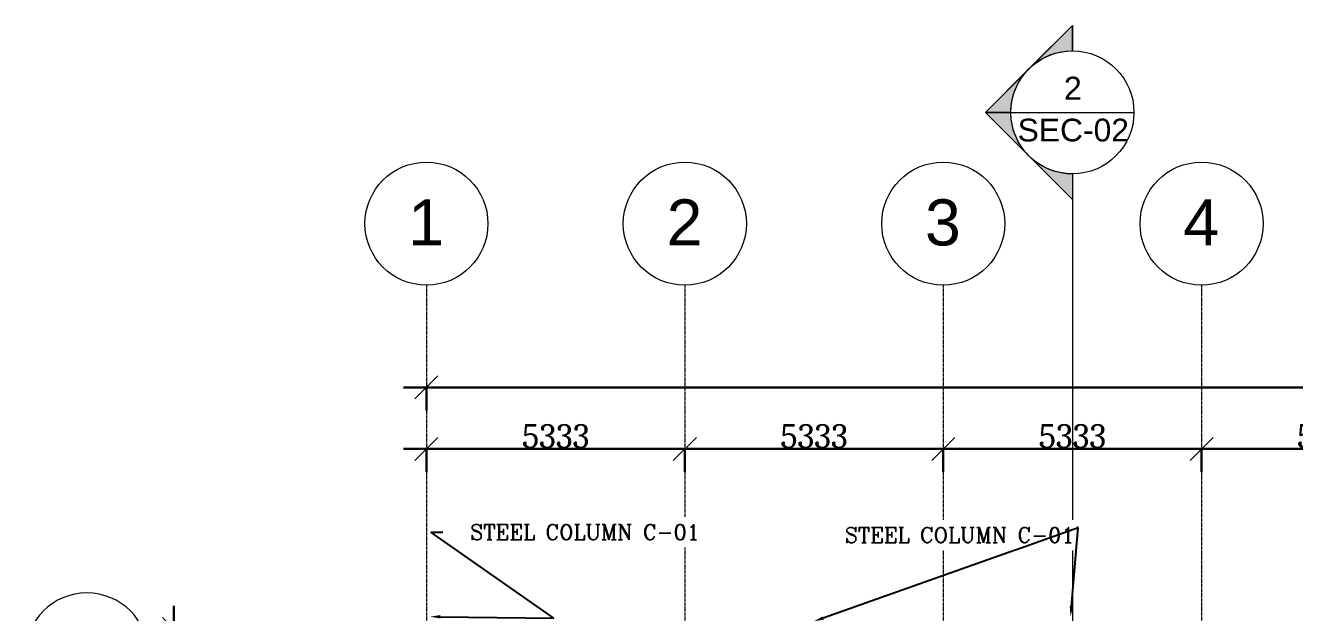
# Model space of a CAD drawing. Header units: millimetres. Extents: x -388065 to 2372687422, y -192755 to 667797.
# Drawn here: x 94782 to 120981, y -35191 to -23068 of the extents above; entities that cross this region are included whole.
import ezdxf
from ezdxf import colors
from ezdxf.entities.mleader import LeaderData, LeaderLine
from ezdxf.math import Vec2, Vec3

# ---------------------------------------------------------------- set-up
doc = ezdxf.new("R2010")
doc.units = ezdxf.units.MM
doc.linetypes.add('Grid Line 1_2_', pattern=[22.225, 12.7, -3.175, 3.175, -3.175])
for name, color, linetype, lineweight in [('A-ANNO-DIMS', 211, 'Continuous', 9), ('BEAMS', 6, 'Continuous', 30), ('G-ANNO-SYMB', 111, 'Continuous', 9), ('S-GRID', 1, 'Continuous', 9), ('S-GRID-IDEN', 1, 'Continuous', 9)]:
    doc.layers.add(name, color=color, linetype=linetype, lineweight=lineweight)
doc.styles.add('Arial', font='arial.ttf', dxfattribs={"height": 635})
doc.styles.add('Arial_1', font='arial.ttf', dxfattribs={"height": 476.25})
doc.styles.add('Cambria_1', font='Cambria.ttf', dxfattribs={"height": 500})
doc.styles.add('ROMANC', font='romanc', dxfattribs={"height": 0.3})
doc.dimstyles.new('Linear_-_Cambria_2_5mm', dxfattribs={"dimscale": 304.8, "dimtxt": 500, "dimasz": 1.5625, "dimexe": 1.5625, "dimexo": 1.041667, "dimgap": 0, "dimtad": 1, "dimdec": 0, "dimzin": 0, "dimdsep": 46, "dimtxsty": 'Cambria_1', "dimblk1": 'OBLIQUE', "dimblk2": 'OBLIQUE', "dimsah": 1, "dimcen": 0.09, "dimdle": 1.5625, "dimazin": 0, "dimtfac": 1, "dimtdec": 0, "dimtix": 1, "dimtmove": 0, "dimatfit": 3, "dimfxl": 1, "dimtvp": 1, "dimtolj": 1, "dimtzin": 0, "dimarcsym": 2})

# ---------------------------------------------------------------- blocks, each defined once
blk = doc.blocks.new('Grid - Grid Head - Circle-14747-Furniture Plan')
at = {"layer": 'S-GRID-IDEN'}
blk.add_circle((0, 0), 6.35, dxfattribs=at)
blk = doc.blocks.new('_OBLIQUE')
at = {"color": 0, "linetype": 'ByBlock'}
blk.add_line((-0.5, -0.5), (0.5, 0.5), dxfattribs=at)
blk = doc.blocks.new('*D463')
at = {"layer": 'A-ANNO-DIMS', "color": 0, "lineweight": -2, "transparency": 16777216}
for p, q in [((98409, 13532), (104695, 13532)), ((98885, 13552), (98885, 13056)), ((104218, 13552), (104218, 13056))]:
    blk.add_line(p, q, dxfattribs=at)
at = {"layer": 'Defpoints', "color": 0, "transparency": 16777216}
for p in [(98885, 13869), (104218, 13869), (104218, 13532)]:
    blk.add_point(p, dxfattribs=at)
at = {"layer": 'A-ANNO-DIMS', "color": 0, "lineweight": -2, "transparency": 16777216, "xscale": 476.2499999999999, "yscale": 476.2499999999999, "zscale": 476.2499999999999, "rotation": 180}
blk.add_blockref('_OBLIQUE', (98885, 13532), dxfattribs=at)
at = {"layer": 'A-ANNO-DIMS', "color": 0, "lineweight": -2, "transparency": 16777216, "xscale": 476.2499999999999, "yscale": 476.2499999999999, "zscale": 476.2499999999999}
blk.add_blockref('_OBLIQUE', (104218, 13532), dxfattribs=at)
at = {"layer": 'A-ANNO-DIMS', "color": 0, "transparency": 16777216, "insert": (101552, 13794), "char_height": 500, "width": 1558.03, "attachment_point": 5, "style": 'Cambria_1'}
blk.add_mtext('\\A1;5333', dxfattribs=at)
blk = doc.blocks.new('*D464')
at = {"layer": 'A-ANNO-DIMS', "color": 0, "lineweight": -2, "transparency": 16777216}
for p, q in [((103742, 13532), (110028, 13532)), ((104218, 13552), (104218, 13056)), ((109552, 13552), (109552, 13056))]:
    blk.add_line(p, q, dxfattribs=at)
at = {"layer": 'Defpoints', "color": 0, "transparency": 16777216}
for p in [(104218, 13869), (109552, 13869), (109552, 13532)]:
    blk.add_point(p, dxfattribs=at)
at = {"layer": 'A-ANNO-DIMS', "color": 0, "lineweight": -2, "transparency": 16777216, "xscale": 476.2499999999999, "yscale": 476.2499999999999, "zscale": 476.2499999999999, "rotation": 180}
blk.add_blockref('_OBLIQUE', (104218, 13532), dxfattribs=at)
at = {"layer": 'A-ANNO-DIMS', "color": 0, "lineweight": -2, "transparency": 16777216, "xscale": 476.2499999999999, "yscale": 476.2499999999999, "zscale": 476.2499999999999}
blk.add_blockref('_OBLIQUE', (109552, 13532), dxfattribs=at)
at = {"layer": 'A-ANNO-DIMS', "color": 0, "transparency": 16777216, "insert": (106885, 13794), "char_height": 500, "width": 1558.03, "attachment_point": 5, "style": 'Cambria_1'}
blk.add_mtext('\\A1;5333', dxfattribs=at)
blk = doc.blocks.new('*D465')
at = {"layer": 'A-ANNO-DIMS', "color": 0, "lineweight": -2, "transparency": 16777216}
for p, q in [((109075, 13532), (115361, 13532)), ((109552, 13552), (109552, 13056)), ((114885, 13552), (114885, 13056))]:
    blk.add_line(p, q, dxfattribs=at)
at = {"layer": 'Defpoints', "color": 0, "transparency": 16777216}
for p in [(109552, 13869), (114885, 13869), (114885, 13532)]:
    blk.add_point(p, dxfattribs=at)
at = {"layer": 'A-ANNO-DIMS', "color": 0, "lineweight": -2, "transparency": 16777216, "xscale": 476.2499999999999, "yscale": 476.2499999999999, "zscale": 476.2499999999999, "rotation": 180}
blk.add_blockref('_OBLIQUE', (109552, 13532), dxfattribs=at)
at = {"layer": 'A-ANNO-DIMS', "color": 0, "lineweight": -2, "transparency": 16777216, "xscale": 476.2499999999999, "yscale": 476.2499999999999, "zscale": 476.2499999999999}
blk.add_blockref('_OBLIQUE', (114885, 13532), dxfattribs=at)
at = {"layer": 'A-ANNO-DIMS', "color": 0, "transparency": 16777216, "insert": (112218, 13794), "char_height": 500, "width": 1558.03, "attachment_point": 5, "style": 'Cambria_1'}
blk.add_mtext('\\A1;5333', dxfattribs=at)
blk = doc.blocks.new('*D466')
at = {"layer": 'A-ANNO-DIMS', "color": 0, "lineweight": -2, "transparency": 16777216}
for p, q in [((114409, 13532), (120695, 13532)), ((114885, 13552), (114885, 13056)), ((120218, 13552), (120218, 13056))]:
    blk.add_line(p, q, dxfattribs=at)
at = {"layer": 'Defpoints', "color": 0, "transparency": 16777216}
for p in [(114885, 13869), (120218, 13869), (120218, 13532)]:
    blk.add_point(p, dxfattribs=at)
at = {"layer": 'A-ANNO-DIMS', "color": 0, "lineweight": -2, "transparency": 16777216, "xscale": 476.2499999999999, "yscale": 476.2499999999999, "zscale": 476.2499999999999, "rotation": 180}
blk.add_blockref('_OBLIQUE', (114885, 13532), dxfattribs=at)
at = {"layer": 'A-ANNO-DIMS', "color": 0, "lineweight": -2, "transparency": 16777216, "xscale": 476.2499999999999, "yscale": 476.2499999999999, "zscale": 476.2499999999999}
blk.add_blockref('_OBLIQUE', (120218, 13532), dxfattribs=at)
at = {"layer": 'A-ANNO-DIMS', "color": 0, "transparency": 16777216, "insert": (117552, 13794), "char_height": 500, "width": 1558.03, "attachment_point": 5, "style": 'Cambria_1'}
blk.add_mtext('\\A1;5333', dxfattribs=at)
blk = doc.blocks.new('*D472')
at = {"layer": 'A-ANNO-DIMS', "color": 0, "lineweight": -2, "transparency": 16777216}
for p, q in [((98409, 14802), (147361, 14802)), ((98885, 14822), (98885, 14326)), ((146885, 14822), (146885, 14326))]:
    blk.add_line(p, q, dxfattribs=at)
at = {"layer": 'Defpoints', "color": 0, "transparency": 16777216}
for p in [(98885, 15139), (146885, 15139), (146885, 14802)]:
    blk.add_point(p, dxfattribs=at)
at = {"layer": 'A-ANNO-DIMS', "color": 0, "lineweight": -2, "transparency": 16777216, "xscale": 476.2499999999999, "yscale": 476.2499999999999, "zscale": 476.2499999999999, "rotation": 180}
blk.add_blockref('_OBLIQUE', (98885, 14802), dxfattribs=at)
at = {"layer": 'A-ANNO-DIMS', "color": 0, "lineweight": -2, "transparency": 16777216, "xscale": 476.2499999999999, "yscale": 476.2499999999999, "zscale": 476.2499999999999}
blk.add_blockref('_OBLIQUE', (146885, 14802), dxfattribs=at)
at = {"layer": 'A-ANNO-DIMS', "color": 0, "transparency": 16777216, "insert": (122885, 15055), "char_height": 500, "width": 2021.5, "attachment_point": 5, "style": 'Cambria_1'}
blk.add_mtext('\\A1;48000', dxfattribs=at)
blk = doc.blocks.new('*D481')
at = {"layer": 'A-ANNO-DIMS', "color": 0, "lineweight": -2, "transparency": 16777216}
for p, q in [((93674, 10291), (93674, -8912)), ((98568, 9814), (93197, 9814)), ((98568, -8436), (93197, -8436))]:
    blk.add_line(p, q, dxfattribs=at)
at = {"layer": 'Defpoints', "color": 0, "transparency": 16777216}
for p in [(98885, 9814), (93674, -8436), (98885, -8436)]:
    blk.add_point(p, dxfattribs=at)
at = {"layer": 'A-ANNO-DIMS', "color": 0, "lineweight": -2, "transparency": 16777216, "xscale": 476.2499999999999, "yscale": 476.2499999999999, "zscale": 476.2499999999999}
for p, rotation in [((93674, 9814), 90), ((93674, -8436), 270)]:
    blk.add_blockref('_OBLIQUE', p, dxfattribs=dict(at, rotation=rotation))
at = {"layer": 'A-ANNO-DIMS', "color": 0, "transparency": 16777216, "insert": (93412, 689), "char_height": 500, "attachment_point": 5, "rotation": 90, "style": 'Cambria_1'}
blk.add_mtext('\\A1;18250', dxfattribs=at)
blk = doc.blocks.new('Section - Section Head - Filled-1526-Dimensioning Plan')
at = {"layer": 'G-ANNO-SYMB'}
h = blk.add_hatch(color=256, dxfattribs=at)
edge = h.paths.add_edge_path(flags=0)
edge.add_line((-10.84, 4.49), (-6.35, 8.98))
edge.add_line((-6.35, 8.98), (-6.35, 6.35))
edge.add_arc((-6.35, 0), 6.35, 90, 135)
h = blk.add_hatch(color=256, dxfattribs=at)
edge = h.paths.add_edge_path(flags=0)
edge.add_arc((-6.35, 0), 6.35, 45, 90)
edge.add_line((-6.35, 6.35), (-6.35, 8.98))
edge.add_line((-6.35, 8.98), (-1.86, 4.49))
h = blk.add_hatch(color=256, dxfattribs=at)
edge = h.paths.add_edge_path(flags=0)
edge.add_arc((-6.35, 0), 6.36, 137.9216, 180)
edge.add_line((-12.71, 0), (-15.33, 0))
edge.add_line((-15.33, 0), (-11.07, 4.26))
h = blk.add_hatch(color=256, dxfattribs=at)
edge = h.paths.add_edge_path(flags=0)
edge.add_line((-1.63, 4.26), (2.63, 0))
edge.add_line((2.63, 0), (0.01, 0))
edge.add_arc((-6.35, 0), 6.36, 0, 42.0784)
for p, q in [((-6.35, 8.98), (-15.33, 0)), ((-6.35, 8.98), (-10.84, 4.49)), ((-6.35, 8.98), (2.63, 0)), ((-6.35, 6.35), (-6.35, 8.98)), ((-1.86, 4.49), (-6.35, 8.98)), ((-6.35, 8.98), (-6.35, 6.35)), ((-11.07, 4.26), (-15.33, 0)), ((2.63, 0), (-1.63, 4.26)), ((-15.33, 0), (-12.71, 0)), ((0.01, 0), (2.63, 0)), ((-12.7, 0), (-15.33, 0)), ((0, 0), (2.63, 0))]:
    blk.add_line(p, q, dxfattribs=at)
for radius, start, end in [(6.35, 360, 180), (6.35, 90, 135), (6.35, 45, 90), (6.36, 137.9216, 180), (6.36, 0, 42.0784), (6.35, 180, 360)]:
    blk.add_arc((-6.35, 0), radius, start, end, dxfattribs=at)
blk = doc.blocks.new('jjhjh')
at = {"layer": 'S-GRID', "color": 3, "linetype": 'Grid Line 1_2_'}
for p, q in [((98885.1, 16912.2), (98885.1, -14055.5)), ((104218.4, 16912.2), (104218.4, -14055.5)), ((109551.7, 16912.2), (109551.7, -14055.5)), ((114885.1, 16912.2), (114885.1, -14055.5))]:
    blk.add_line(p, q, dxfattribs=at)
at = {"layer": 'S-GRID-IDEN', "color": 3, "yscale": 199.9999999999999, "zscale": 199.9999999999999}
for p, xscale, rotation in [((98885.1, 18182.2), 199.9999999999999, 180), ((104218.4, 18182.2), 199.9999999999999, 180), ((109551.7, 18182.2), 199.9999999999999, 180), ((114885.1, 18182.2), 199.9999999999999, 180), ((91876.8, 9289.3), -199.9999999999999, 90.00000000000031)]:
    blk.add_blockref('Grid - Grid Head - Circle-14747-Furniture Plan', p, dxfattribs=dict(at, xscale=xscale, rotation=rotation))
at = {"layer": 'S-GRID-IDEN', "color": 3, "char_height": 952.5, "width": 897.89, "attachment_point": 1, "style": 'Arial'}
for s, insert in [('1', (98508.3, 18684)), ('2', (103841.6, 18684)), ('3', (109175, 18684)), ('4', (114508.3, 18684))]:
    blk.add_mtext(s, dxfattribs=dict(at, insert=insert))
at = {"layer": 'A-ANNO-DIMS'}
for base, p1, p2, override, picture, middle in [((146885.1, 14802.3), (98885.1, 15139.1), (146885.1, 15139.1), {"dimpost": '<>', "dimfxl": 48000}, '*D472', (122885.1, 15055.2)), ((104218.4, 13532.3), (98885.1, 13869.1), (104218.4, 13869.1), {"dimpost": '<>', "dimfxl": 5333.336}, '*D463', (101551.7, 13794.2)), ((109551.7, 13532.3), (104218.4, 13869.1), (109551.7, 13869.1), {"dimpost": '<>', "dimfxl": 5333.333}, '*D464', (106885.1, 13794.2)), ((114885.1, 13532.3), (109551.7, 13869.1), (114885.1, 13869.1), {"dimpost": '<>', "dimfxl": 5333.333}, '*D465', (112218.4, 13794.2)), ((120218.4, 13532.3), (114885.1, 13869.1), (120218.4, 13869.1), {"dimpost": '<>', "dimfxl": 5333.333}, '*D466', (117551.7, 13794.2))]:
    dim = blk.add_linear_dim(base=base, p1=p1, p2=p2, dimstyle='Linear_-_Cambria_2_5mm', override=override, dxfattribs=at)
    dim.commit()
    dim.dimension.update_dxf_attribs({"geometry": picture, "text_midpoint": middle})
dim = blk.add_linear_dim(base=(93673.6, -8435.7), p1=(98885.1, 9814.3), p2=(98885.1, -8435.7), angle=90, dimstyle='Linear_-_Cambria_2_5mm', override={"dimpost": '<>', "dimfxl": 17200}, dxfattribs=at)
dim.commit()
dim.dimension.update_dxf_attribs({"geometry": '*D481', "text_midpoint": (93411.6, 689.3)})

msp = doc.modelspace()

# ---------------------------------------------------------------- linework, layer by layer
at = {"layer": 'G-ANNO-SYMB'}
for p, q in [((115124.0883, -24863.9458), (117664.0883, -24863.9458)), ((116394.0883, -26133.9458), (116394.0883, -54785.641))]:
    msp.add_line(p, q, dxfattribs=at)

# ---------------------------------------------------------------- block references
at = {"layer": 'BEAMS'}
msp.add_blockref('jjhjh', (4175.7015, -45343.7216), dxfattribs=at)
at = {"layer": 'G-ANNO-SYMB', "extrusion": (0, 0, -1), "xscale": 199.9999999999999, "yscale": 199.9999999999999, "zscale": 199.9999999999999, "rotation": 270.0000000000003}
msp.add_blockref('Section - Section Head - Filled-1526-Dimensioning Plan', (-116394.0883, -26133.9458), dxfattribs=at)

# ---------------------------------------------------------------- texts
at = {"layer": 'G-ANNO-SYMB', "attachment_point": 1, "style": 'Arial_1'}
for s, insert, char_height, width in [('2', (116218.3533, -24127.9471), 476.25, 448.945), ('SEC-02', (115263.5637, -24993.578), 470, 1346.835)]:
    msp.add_mtext(s, dxfattribs=dict(at, insert=insert, char_height=char_height, width=width))

# ---------------------------------------------------------------- next in the draw order: leaders
at = {"color": 3, "lineweight": 25}
ml = msp.add_multileader_mtext('Standard', dxfattribs=at)
ml.set_content('STEEL COLUMN C-01', color=3, style='ROMANC')
ml.set_leader_properties()
ml.build(insert=Vec2(0, 0))
ml.multileader.update_dxf_attribs({"has_text_frame": 1, "text_right_attachment_type": 0, "dogleg_length": 22.4749, "arrow_head_size": 210, "scale": 7})
ctx = ml.context
ctx.base_point, ctx.scale, ctx.char_height, ctx.arrow_head_size, ctx.landing_gap_size, ctx.plane_origin = Vec3(103396.0364, -33529.853), 7, 315, 210, 56, Vec3(104352.6783, -34810.6458)
ctx.right_attachment, ctx.text_align_type = 0, 2
notes = []
notes.append((ctx, [(0, (1, 1, 0), (103148.8533, -33529.853), (1, 0), 247.1831, [(0, [(103134.7293, -35274.6713), (105689.4723, -35306.1713)], 0, [])])]))
ctx.mtext.insert, ctx.mtext.width, ctx.mtext.defined_height, ctx.mtext.alignment, ctx.mtext.flow_direction = Vec3(108702.0364, -33372.353), 3.108624468950438e-14, 440.2663, 3, 5
ctx.mtext.has_bg_fill, ctx.mtext.bg_color, ctx.mtext.bg_scale_factor, ctx.mtext.bg_transparency, ctx.mtext.use_window_bg_color = 1, -1027028792, 1.5, 0, 1
ml = msp.add_multileader_mtext('Standard', dxfattribs=at)
ml.set_content('STEEL COLUMN C-01', color=3, style='ROMANC')
ml.set_leader_properties()
ml.build(insert=Vec2(0, 0))
ml.multileader.update_dxf_attribs({"has_text_frame": 1, "text_right_attachment_type": 0, "dogleg_length": 22.4749, "arrow_head_size": 210, "scale": 7})
ctx = ml.context
ctx.base_point, ctx.scale, ctx.char_height, ctx.arrow_head_size, ctx.landing_gap_size, ctx.plane_origin = Vec3(111127.2772, -33590.8638), 7, 315, 210, 56, Vec3(110352.6783, -34810.6458)
ctx.right_attachment, ctx.text_align_type = 0, 2
notes.append((ctx, [(1, (1, 1, 0), (116511.7521, -33433.3638), (-1, 0), 22.4749, [(1, [(111054.3053, -35372.1158)], 0, []), (0, [(116356.1383, -35274.6713)], 0, [])])]))
ctx.mtext.insert, ctx.mtext.alignment, ctx.mtext.flow_direction = Vec3(116433.2772, -33433.3638), 3, 5
ctx.mtext.has_bg_fill, ctx.mtext.bg_color, ctx.mtext.bg_scale_factor, ctx.mtext.bg_transparency, ctx.mtext.use_window_bg_color = 1, -1027028792, 1.5, 0, 1
for ctx, leaders in notes:
    for number, flags, end, landing, length, lines in leaders:
        leader = LeaderData()
        leader.index, (leader.has_last_leader_line, leader.has_dogleg_vector, leader.attachment_direction) = number, flags
        leader.last_leader_point, leader.dogleg_vector, leader.dogleg_length = Vec3(end), Vec3(landing), length
        for number, points, colour, breaks in lines:
            line = LeaderLine()
            line.index, line.vertices, line.color, line.breaks = number, Vec3.list(points), colors.encode_raw_color(colour), breaks
            leader.lines.append(line)
        ctx.leaders.append(leader)

doc.saveas('drawing.dxf')
